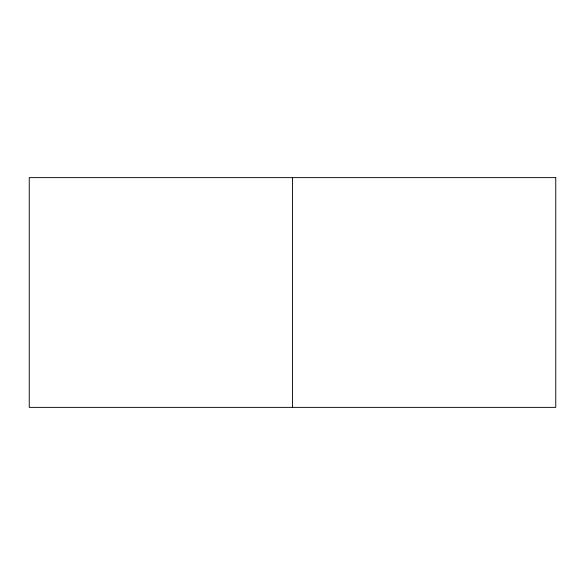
<?xml version="1.0" encoding="UTF-8"?>
<svg xmlns="http://www.w3.org/2000/svg" width="585" height="585" viewBox="0 0 585 585"><rect width="100%" height="100%" fill="white"/><g stroke="black" fill="none" stroke-linecap="round" stroke-linejoin="round"><path stroke-width="0.88" d="M292.5 177.628L292.5 407.372M555.75 177.628L29.25 177.628L29.25 407.372L555.75 407.372L555.75 177.628"/></g></svg>
